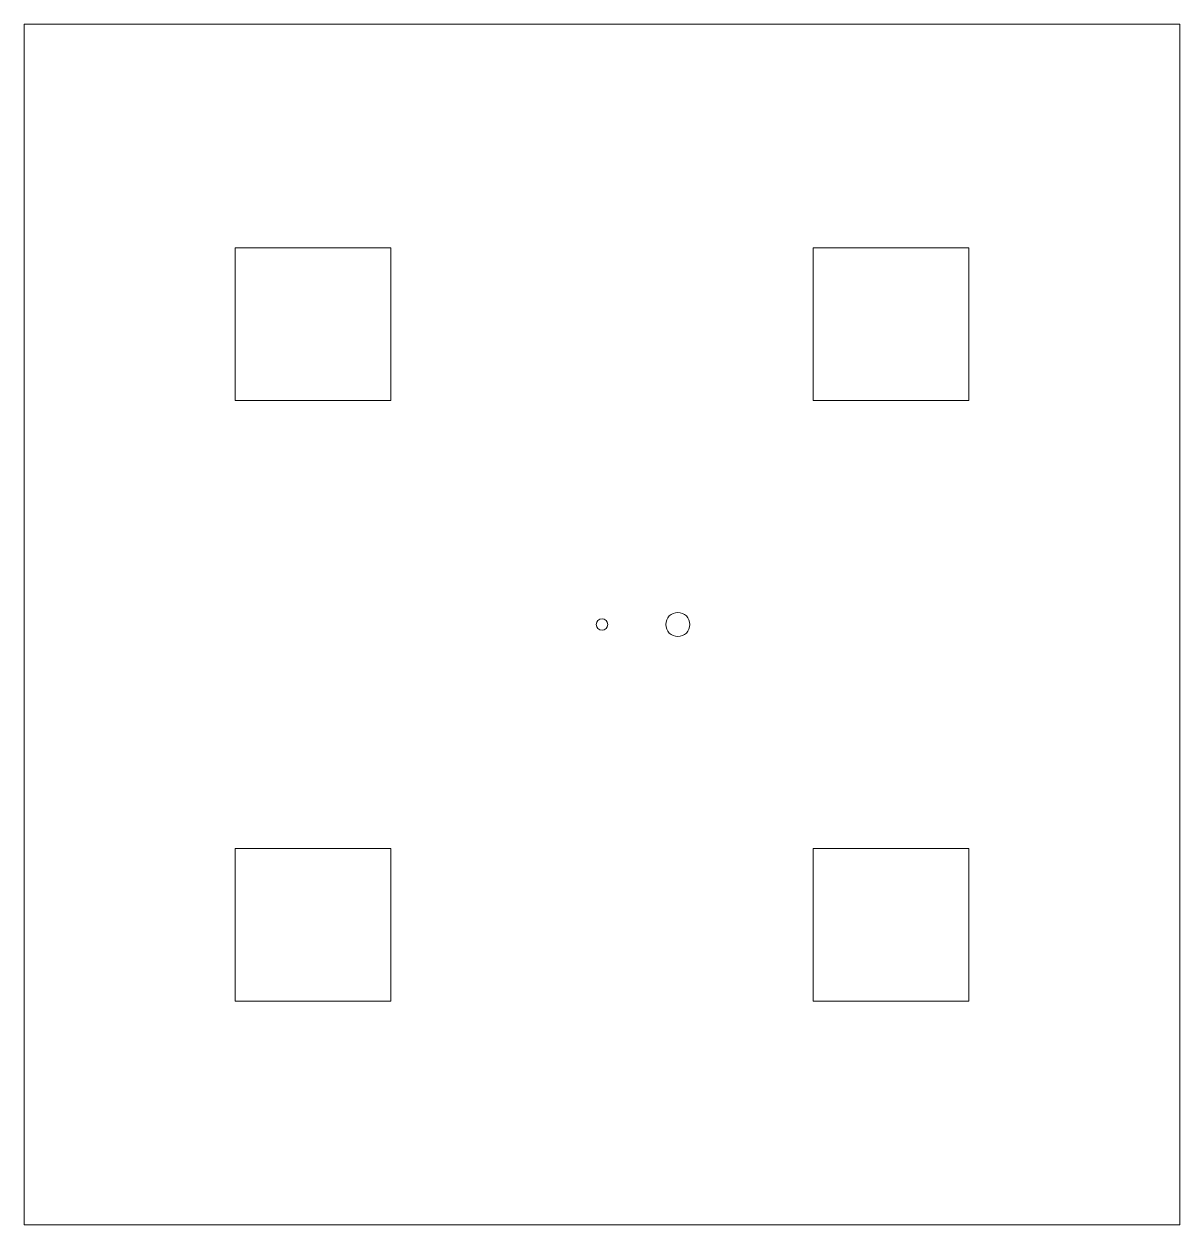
# Model space of a CAD drawing. Header units: millimetres. Extents: x -152 to 152, y -158 to 158.
import ezdxf

# ---------------------------------------------------------------- set-up
doc = ezdxf.new("R2010")
doc.units = ezdxf.units.MM

msp = doc.modelspace()

# ---------------------------------------------------------------- linework, layer by layer
at = {"color": 7, "linetype": 'Continuous', "lineweight": 15}
for p, q in [((-152.4, 158.4), (-152.4, -158.4)), ((152.4, 158.4), (-152.4, 158.4)), ((152.4, -158.4), (152.4, 158.4)), ((-96.7, 99.35), (-96.7, 59.05)), ((-55.7, 99.35), (-96.7, 99.35)), ((-55.7, 59.05), (-55.7, 99.35)), ((55.7, 99.35), (55.7, 59.05)), ((96.7, 99.35), (55.7, 99.35)), ((96.7, 59.05), (96.7, 99.35)), ((-96.7, 59.05), (-55.7, 59.05)), ((55.7, 59.05), (96.7, 59.05)), ((-96.7, -59.05), (-96.7, -99.35)), ((-55.7, -59.05), (-96.7, -59.05)), ((-55.7, -99.35), (-55.7, -59.05)), ((55.7, -59.05), (55.7, -99.35)), ((96.7, -59.05), (55.7, -59.05)), ((96.7, -99.35), (96.7, -59.05)), ((-96.7, -99.35), (-55.7, -99.35)), ((55.7, -99.35), (96.7, -99.35)), ((-152.4, -158.4), (152.4, -158.4))]:
    msp.add_line(p, q, dxfattribs=at)
for centre, radius in [((20, 0), 3.18), ((0, 0), 1.5)]:
    msp.add_circle(centre, radius, dxfattribs=at)

doc.saveas('drawing.dxf')
